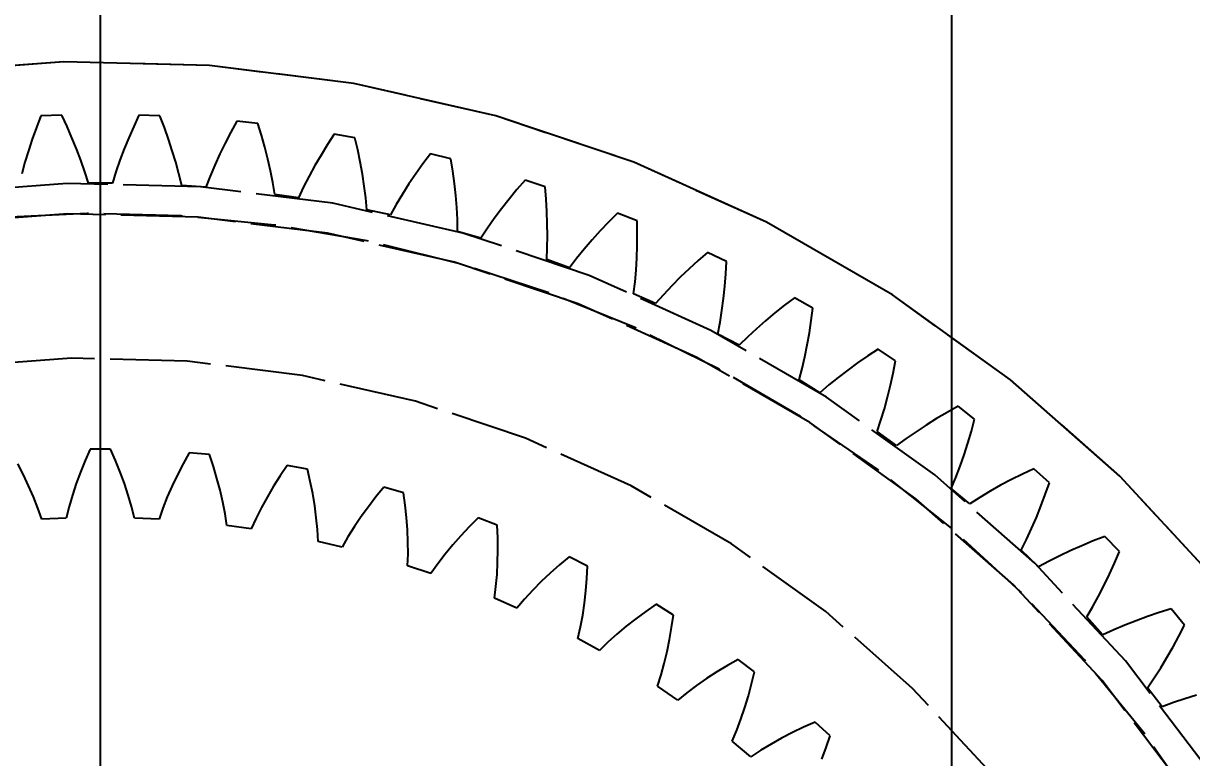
# Model space of a CAD drawing. Header units: millimetres. Extents: x -9 to 221, y -53 to 196.
# Drawn here: x 23.98 to 43.19, y 158.25 to 170.32 of the extents above; entities that cross this region are included whole.
import ezdxf

# ---------------------------------------------------------------- set-up
doc = ezdxf.new("R2010")
doc.units = ezdxf.units.MM
doc.linetypes.add('DASHED', pattern=[1.524, 1.27, -0.254])
for name, color, linetype in [('DIMS', 3, 'CONTINUOUS'), ('HIDDEN', 8, 'DASHED'), ('VISIBLE', 7, 'CONTINUOUS')]:
    doc.layers.add(name, color=color, linetype=linetype)
doc.styles.add('OpenSansCondensed-Light', font='OpenSansCondensed-Light.ttf')
doc.dimstyles.new('EZDXF', dxfattribs={"dimtxt": 0.25, "dimasz": 0.175, "dimexe": 0.375, "dimexo": 0.125, "dimgap": 0.1, "dimtad": 1, "dimlfac": 100, "dimzin": 12, "dimdsep": 46, "dimtxsty": 'OpenSansCondensed-Light', "dimblk": 'ARCHTICK', "dimcen": 2.5, "dimazin": 3, "dimtfac": 0.5, "dimtmove": 2, "dimatfit": 3})

# ---------------------------------------------------------------- blocks, each defined once
blk = doc.blocks.new('_ARCHTICK')
at = {"color": 0, "linetype": 'BYBLOCK', "const_width": 0.15}
blk.add_lwpolyline([(-0.5, -0.5), (0.5, 0.5)], dxfattribs=at)

msp = doc.modelspace()

# ---------------------------------------------------------------- linework, layer by layer
at = {"layer": 'HIDDEN'}
for points in [[(49.25, 145.7), (49.13074, 148.08963), (48.77414, 150.45551), (48.18375, 152.77412), (47.36543, 155.02244), (46.32732, 157.1781), (45.07973, 159.21968), (43.63507, 161.1269), (42.00768, 162.8808), (40.21376, 164.46396), (38.27111, 165.86062), (36.19906, 167.05692), (34.01818, 168.04097), (31.75017, 168.80298), (29.41756, 169.33539), (27.04352, 169.63289), (24.65166, 169.69254), (22.26575, 169.51374), (19.9095, 169.09827), (17.60632, 168.45026), (15.37911, 167.57614), (13.25, 166.48461)], [(49.25, 145.7), (49.13074, 148.08963), (48.77414, 150.45551), (48.18375, 152.77412), (47.36543, 155.02244), (46.32732, 157.1781), (45.07973, 159.21968), (43.63507, 161.1269), (42.00768, 162.8808), (40.21376, 164.46396), (38.27111, 165.86062), (36.19906, 167.05692), (34.01818, 168.04097), (31.75017, 168.80298), (29.41756, 169.33539), (27.04352, 169.63289), (24.65166, 169.69254), (22.26575, 169.51374), (19.9095, 169.09827), (17.60632, 168.45026), (15.37911, 167.57614), (13.25, 166.48461)], [(49.25, 145.7), (49.13074, 148.08963), (48.77414, 150.45551), (48.18375, 152.77412), (47.36543, 155.02244), (46.32732, 157.1781), (45.07973, 159.21968), (43.63507, 161.1269), (42.00768, 162.8808), (40.21376, 164.46396), (38.27111, 165.86062), (36.19906, 167.05692), (34.01818, 168.04097), (31.75017, 168.80298), (29.41756, 169.33539), (27.04352, 169.63289), (24.65166, 169.69254), (22.26575, 169.51374), (19.9095, 169.09827), (17.60632, 168.45026), (15.37911, 167.57614), (13.25, 166.48461)], [(49.25, 145.7), (49.13074, 148.08963), (48.77414, 150.45551), (48.18375, 152.77412), (47.36543, 155.02244), (46.32732, 157.1781), (45.07973, 159.21968), (43.63507, 161.1269), (42.00768, 162.8808), (40.21376, 164.46396), (38.27111, 165.86062), (36.19906, 167.05692), (34.01818, 168.04097), (31.75017, 168.80298), (29.41756, 169.33539), (27.04352, 169.63289), (24.65166, 169.69254), (22.26575, 169.51374), (19.9095, 169.09827), (17.60632, 168.45026), (15.37911, 167.57614), (13.25, 166.48461)], [(49.25, 145.7), (49.13074, 148.08963), (48.77414, 150.45551), (48.18375, 152.77412), (47.36543, 155.02244), (46.32732, 157.1781), (45.07973, 159.21968), (43.63507, 161.1269), (42.00768, 162.8808), (40.21376, 164.46396), (38.27111, 165.86062), (36.19906, 167.05692), (34.01818, 168.04097), (31.75017, 168.80298), (29.41756, 169.33539), (27.04352, 169.63289), (24.65166, 169.69254), (22.26575, 169.51374), (19.9095, 169.09827), (17.60632, 168.45026), (15.37911, 167.57614), (13.25, 166.48461)], [(24.27002, 168.80423), (24.19739, 168.61334)], [(24.27002, 168.80423), (24.19739, 168.61334)], [(24.61592, 168.81631), (24.27002, 168.80423)], [(24.61592, 168.81631), (24.27002, 168.80423)], [(24.70169, 168.63095), (24.61592, 168.81631)], [(24.70169, 168.63095), (24.61592, 168.81631)], [(25.88408, 168.81631), (25.79831, 168.63095)], [(25.88408, 168.81631), (25.79831, 168.63095)], [(26.22998, 168.80423), (25.88408, 168.81631)], [(26.22998, 168.80423), (25.88408, 168.81631)], [(26.30261, 168.61334), (26.22998, 168.80423)], [(26.30261, 168.61334), (26.22998, 168.80423)], [(27.49504, 168.71576), (27.39656, 168.53684)], [(27.49504, 168.71576), (27.39656, 168.53684)], [(27.83926, 168.67959), (27.49504, 168.71576)], [(27.83926, 168.67959), (27.49504, 168.71576)], [(27.8984, 168.48409), (27.83926, 168.67959)], [(27.8984, 168.48409), (27.83926, 168.67959)], [(24.19739, 168.61334), (24.12971, 168.4224)], [(24.19739, 168.61334), (24.12971, 168.4224)], [(24.78253, 168.4452), (24.70169, 168.63095)], [(24.78253, 168.4452), (24.70169, 168.63095)], [(24.85825, 168.2591), (24.78253, 168.4452)], [(24.85825, 168.2591), (24.78253, 168.4452)], [(25.71747, 168.4452), (25.64175, 168.2591)], [(25.71747, 168.4452), (25.64175, 168.2591)], [(25.79831, 168.63095), (25.71747, 168.4452)], [(25.79831, 168.63095), (25.71747, 168.4452)], [(26.37029, 168.4224), (26.30261, 168.61334)], [(26.37029, 168.4224), (26.30261, 168.61334)], [(27.39656, 168.53684), (27.30296, 168.35718)], [(27.39656, 168.53684), (27.30296, 168.35718)], [(27.9526, 168.2889), (27.8984, 168.48409)], [(27.9526, 168.2889), (27.8984, 168.48409)], [(29.09507, 168.50309), (28.98435, 168.33147)], [(29.09507, 168.50309), (28.98435, 168.33147)], [(29.43593, 168.44299), (29.09507, 168.50309)], [(29.43593, 168.44299), (29.09507, 168.50309)], [(24.12971, 168.4224), (24.06715, 168.23147)], [(24.12971, 168.4224), (24.06715, 168.23147)], [(24.92863, 168.07269), (24.85825, 168.2591)], [(24.92863, 168.07269), (24.85825, 168.2591)], [(25.64175, 168.2591), (25.57137, 168.07269)], [(25.64175, 168.2591), (25.57137, 168.07269)], [(26.43285, 168.23147), (26.37029, 168.4224)], [(26.43285, 168.23147), (26.37029, 168.4224)], [(27.30296, 168.35718), (27.21444, 168.17682)], [(27.30296, 168.35718), (27.21444, 168.17682)], [(28.00168, 168.09408), (27.9526, 168.2889)], [(28.00168, 168.09408), (27.9526, 168.2889)], [(28.98435, 168.33147), (28.87844, 168.15878)], [(28.98435, 168.33147), (28.87844, 168.15878)], [(29.48128, 168.24385), (29.43593, 168.44299)], [(29.48128, 168.24385), (29.43593, 168.44299)], [(24.06715, 168.23147), (24.00995, 168.04061)], [(24.06715, 168.23147), (24.00995, 168.04061)], [(24.99338, 167.88602), (24.92863, 168.07269)], [(24.99338, 167.88602), (24.92863, 168.07269)], [(25.57137, 168.07269), (25.50662, 167.88602)], [(25.57137, 168.07269), (25.50662, 167.88602)], [(26.49005, 168.04061), (26.43285, 168.23147)], [(26.49005, 168.04061), (26.43285, 168.23147)], [(27.21444, 168.17682), (27.13123, 167.99578)], [(27.21444, 168.17682), (27.13123, 167.99578)], [(28.04543, 167.89969), (28.00168, 168.09408)], [(28.04543, 167.89969), (28.00168, 168.09408)], [(28.87844, 168.15878), (28.77756, 167.98503)], [(28.87844, 168.15878), (28.77756, 167.98503)], [(29.52174, 168.04535), (29.48128, 168.24385)], [(29.52174, 168.04535), (29.48128, 168.24385)], [(30.67637, 168.17933), (30.55394, 168.01585)], [(30.67637, 168.17933), (30.55394, 168.01585)], [(31.0122, 168.09559), (30.67637, 168.17933)], [(31.0122, 168.09559), (30.67637, 168.17933)], [(31.04356, 167.89377), (31.0122, 168.09559)], [(31.04356, 167.89377), (31.0122, 168.09559)], [(24.00995, 168.04061), (23.95838, 167.84987)], [(24.00995, 168.04061), (23.95838, 167.84987)], [(25.05214, 167.69911), (24.99338, 167.88602)], [(25.05214, 167.69911), (24.99338, 167.88602)], [(25.50662, 167.88602), (25.44786, 167.69911)], [(25.50662, 167.88602), (25.44786, 167.69911)], [(26.54162, 167.84987), (26.49005, 168.04061)], [(26.54162, 167.84987), (26.49005, 168.04061)], [(27.13123, 167.99578), (27.05361, 167.81407)], [(27.13123, 167.99578), (27.05361, 167.81407)], [(28.08358, 167.70582), (28.04543, 167.89969)], [(28.08358, 167.70582), (28.04543, 167.89969)], [(28.77756, 167.98503), (28.68192, 167.81024)], [(28.77756, 167.98503), (28.68192, 167.81024)], [(29.55711, 167.84758), (29.52174, 168.04535)], [(29.55711, 167.84758), (29.52174, 168.04535)], [(30.55394, 168.01585), (30.43625, 167.85097)], [(30.55394, 168.01585), (30.43625, 167.85097)], [(31.07006, 167.69294), (31.04356, 167.89377)], [(31.07006, 167.69294), (31.04356, 167.89377)], [(47.25, 145.7), (47.14068, 147.89049), (46.81379, 150.05922), (46.2726, 152.18461), (45.52248, 154.24557), (44.57087, 156.22159), (43.42725, 158.09304), (42.10298, 159.84133), (40.61121, 161.44907), (38.96678, 162.90029), (37.18602, 164.18057), (35.28663, 165.27718), (33.2875, 166.17922), (31.20849, 166.87773), (29.07026, 167.36577), (26.89406, 167.63848), (24.70152, 167.69316), (22.51444, 167.52926), (20.35454, 167.14841), (18.24329, 166.5544), (16.20168, 165.75313), (14.25, 164.75256), (12.40764, 163.56264)], [(47.25, 145.7), (47.14068, 147.89049), (46.81379, 150.05922), (46.2726, 152.18461), (45.52248, 154.24557), (44.57087, 156.22159), (43.42725, 158.09304), (42.10298, 159.84133), (40.61121, 161.44907), (38.96678, 162.90029), (37.18602, 164.18057), (35.28663, 165.27718), (33.2875, 166.17922), (31.20849, 166.87773), (29.07026, 167.36577), (26.89406, 167.63848), (24.70152, 167.69316), (22.51444, 167.52926), (20.35454, 167.14841), (18.24329, 166.5544), (16.20168, 165.75313), (14.25, 164.75256), (12.40764, 163.56264)], [(25.44786, 167.69911), (25.05214, 167.69911)], [(25.44786, 167.69911), (25.05214, 167.69911)], [(26.5872, 167.65932), (26.54162, 167.84987)], [(26.5872, 167.65932), (26.54162, 167.84987)], [(27.05361, 167.81407), (26.98196, 167.63172)], [(27.05361, 167.81407), (26.98196, 167.63172)], [(28.11575, 167.51255), (28.08358, 167.70582)], [(28.11575, 167.51255), (28.08358, 167.70582)], [(28.68192, 167.81024), (28.59182, 167.63439)], [(28.68192, 167.81024), (28.59182, 167.63439)], [(29.5872, 167.65061), (29.55711, 167.84758)], [(29.5872, 167.65061), (29.55711, 167.84758)], [(30.32349, 167.68468), (30.21589, 167.51698)], [(30.32349, 167.68468), (30.21589, 167.51698)], [(30.43625, 167.85097), (30.32349, 167.68468)], [(30.43625, 167.85097), (30.32349, 167.68468)], [(31.09156, 167.49318), (31.07006, 167.69294)], [(31.09156, 167.49318), (31.07006, 167.69294)], [(32.23123, 167.74604), (32.0977, 167.5915)], [(32.23123, 167.74604), (32.0977, 167.5915)], [(32.5604, 167.63909), (32.23123, 167.74604)], [(32.5604, 167.63909), (32.23123, 167.74604)], [(26.98196, 167.63172), (26.5872, 167.65932)], [(26.98196, 167.63172), (26.5872, 167.65932)], [(28.50762, 167.45748), (28.11575, 167.51255)], [(28.50762, 167.45748), (28.11575, 167.51255)], [(28.59182, 167.63439), (28.50762, 167.45748)], [(28.59182, 167.63439), (28.50762, 167.45748)], [(29.61172, 167.45455), (29.5872, 167.65061)], [(29.61172, 167.45455), (29.5872, 167.65061)], [(30.21589, 167.51698), (30.11374, 167.34784)], [(30.21589, 167.51698), (30.11374, 167.34784)], [(31.10783, 167.29459), (31.09156, 167.49318)], [(31.10783, 167.29459), (31.09156, 167.49318)], [(32.0977, 167.5915), (31.96879, 167.43523)], [(32.0977, 167.5915), (31.96879, 167.43523)], [(32.5776, 167.43557), (32.5604, 167.63909)], [(32.5776, 167.43557), (32.5604, 167.63909)], [(29.63033, 167.25952), (29.61172, 167.45455)], [(29.63033, 167.25952), (29.61172, 167.45455)], [(30.11374, 167.34784), (30.01741, 167.17724)], [(30.11374, 167.34784), (30.01741, 167.17724)], [(31.11862, 167.0973), (31.10783, 167.29459)], [(31.11862, 167.0973), (31.10783, 167.29459)], [(31.96879, 167.43523), (31.8447, 167.27722)], [(31.96879, 167.43523), (31.8447, 167.27722)], [(32.59004, 167.23338), (32.5776, 167.43557)], [(32.59004, 167.23338), (32.5776, 167.43557)], [(46.75, 145.7), (46.64316, 147.84071), (46.32371, 149.96014), (45.79482, 152.03724), (45.06174, 154.05135), (44.13176, 155.98246), (43.01413, 157.81138), (41.71996, 159.51993), (40.26209, 161.09114), (38.65503, 162.50938), (36.91474, 163.76056), (35.05853, 164.83224), (33.10483, 165.71379), (31.07307, 166.39642), (28.98344, 166.87337), (26.8567, 167.13988), (24.71399, 167.19332), (22.57661, 167.03314), (20.4658, 166.66095), (18.40254, 166.08044), (16.40733, 165.29738), (14.5, 164.31955), (12.69951, 163.15667)], [(43.29431, 157.38986), (42.40847, 158.65519), (41.43407, 159.85366), (40.37613, 160.97907), (39.24013, 162.02563), (38.03193, 162.98792), (36.75775, 163.86099), (35.42418, 164.64033), (34.0381, 165.32191), (32.60666, 165.90222), (31.13725, 166.37826), (29.63746, 166.74757), (28.11502, 167.00825), (26.57779, 167.15896), (25.03372, 167.19891), (23.49075, 167.1279), (21.95687, 166.9463), (20.43999, 166.65504), (18.94793, 166.25563), (17.48839, 165.75012), (16.06892, 165.14113), (14.69683, 164.43181), (13.37921, 163.6258)], [(30.01741, 167.17724), (29.63033, 167.25952)], [(30.01741, 167.17724), (29.63033, 167.25952)], [(31.72567, 167.11743), (31.61197, 166.95583)], [(31.72567, 167.11743), (31.61197, 166.95583)], [(31.8447, 167.27722), (31.72567, 167.11743)], [(31.8447, 167.27722), (31.72567, 167.11743)], [(32.59754, 167.0326), (32.59004, 167.23338)], [(32.59754, 167.0326), (32.59004, 167.23338)], [(33.75208, 167.20535), (33.60809, 167.06051)], [(33.75208, 167.20535), (33.60809, 167.06051)], [(34.07299, 167.0757), (33.75208, 167.20535)], [(34.07299, 167.0757), (33.75208, 167.20535)], [(31.12358, 166.90144), (31.11862, 167.0973)], [(31.12358, 166.90144), (31.11862, 167.0973)], [(31.61197, 166.95583), (31.50398, 166.79236)], [(31.61197, 166.95583), (31.50398, 166.79236)], [(32.59992, 166.83337), (32.59754, 167.0326)], [(32.59992, 166.83337), (32.59754, 167.0326)], [(33.4686, 166.91361), (33.33379, 166.76463)], [(33.4686, 166.91361), (33.33379, 166.76463)], [(33.60809, 167.06051), (33.4686, 166.91361)], [(33.60809, 167.06051), (33.4686, 166.91361)], [(34.07595, 166.87148), (34.07299, 167.0757)], [(34.07595, 166.87148), (34.07299, 167.0757)], [(31.50398, 166.79236), (31.12358, 166.90144)], [(31.50398, 166.79236), (31.12358, 166.90144)], [(32.59692, 166.6358), (32.59992, 166.83337)], [(32.59692, 166.6358), (32.59992, 166.83337)], [(33.33379, 166.76463), (33.2039, 166.61354)], [(33.33379, 166.76463), (33.2039, 166.61354)], [(34.07425, 166.66891), (34.07595, 166.87148)], [(34.07425, 166.66891), (34.07595, 166.87148)], [(32.58821, 166.44008), (32.59692, 166.6358)], [(32.58821, 166.44008), (32.59692, 166.6358)], [(33.2039, 166.61354), (33.07921, 166.46027)], [(33.2039, 166.61354), (33.07921, 166.46027)], [(34.06773, 166.4681), (34.07425, 166.66891)], [(34.06773, 166.4681), (34.07425, 166.66891)], [(35.23151, 166.55989), (35.07776, 166.42544)], [(35.23151, 166.55989), (35.07776, 166.42544)], [(35.54259, 166.40817), (35.23151, 166.55989)], [(35.54259, 166.40817), (35.23151, 166.55989)], [(32.96007, 166.30473), (32.58821, 166.44008)], [(32.96007, 166.30473), (32.58821, 166.44008)], [(33.07921, 166.46027), (32.96007, 166.30473)], [(33.07921, 166.46027), (32.96007, 166.30473)], [(34.05621, 166.26918), (34.06773, 166.4681)], [(34.05621, 166.26918), (34.06773, 166.4681)], [(35.07776, 166.42544), (34.92836, 166.28863)], [(35.07776, 166.42544), (34.92836, 166.28863)], [(35.5313, 166.20424), (35.54259, 166.40817)], [(35.5313, 166.20424), (35.54259, 166.40817)], [(34.03943, 166.07231), (34.05621, 166.26918)], [(34.03943, 166.07231), (34.05621, 166.26918)], [(34.78349, 166.14942), (34.64338, 166.00776)], [(34.78349, 166.14942), (34.64338, 166.00776)], [(34.92836, 166.28863), (34.78349, 166.14942)], [(34.92836, 166.28863), (34.78349, 166.14942)], [(35.51547, 166.00228), (35.5313, 166.20424)], [(35.51547, 166.00228), (35.5313, 166.20424)], [(34.01709, 165.87767), (34.03943, 166.07231)], [(34.01709, 165.87767), (34.03943, 166.07231)], [(34.64338, 166.00776), (34.5083, 165.86356)], [(34.64338, 166.00776), (34.5083, 165.86356)], [(35.49496, 165.80242), (35.51547, 166.00228)], [(35.49496, 165.80242), (35.51547, 166.00228)], [(34.3786, 165.71671), (34.01709, 165.87767)], [(34.3786, 165.71671), (34.01709, 165.87767)], [(34.5083, 165.86356), (34.3786, 165.71671)], [(34.5083, 165.86356), (34.3786, 165.71671)], [(35.46959, 165.60479), (35.49496, 165.80242)], [(35.46959, 165.60479), (35.49496, 165.80242)], [(36.6623, 165.81281), (36.49956, 165.68941)], [(36.6623, 165.81281), (36.49956, 165.68941)], [(36.96205, 165.63975), (36.6623, 165.81281)], [(36.96205, 165.63975), (36.6623, 165.81281)], [(35.43912, 165.40956), (35.46959, 165.60479)], [(35.43912, 165.40956), (35.46959, 165.60479)], [(36.34098, 165.56335), (36.18675, 165.43459)], [(36.34098, 165.56335), (36.18675, 165.43459)], [(36.49956, 165.68941), (36.34098, 165.56335)], [(36.49956, 165.68941), (36.34098, 165.56335)], [(36.93656, 165.4371), (36.96205, 165.63975)], [(36.93656, 165.4371), (36.96205, 165.63975)], [(35.40325, 165.21695), (35.43912, 165.40956)], [(35.40325, 165.21695), (35.43912, 165.40956)], [(36.18675, 165.43459), (36.0371, 165.30304)], [(36.18675, 165.43459), (36.0371, 165.30304)], [(36.90668, 165.23674), (36.93656, 165.4371)], [(36.90668, 165.23674), (36.93656, 165.4371)], [(35.75266, 165.03117), (35.40325, 165.21695)], [(35.75266, 165.03117), (35.40325, 165.21695)], [(36.0371, 165.30304), (35.89228, 165.16861)], [(36.0371, 165.30304), (35.89228, 165.16861)], [(36.87228, 165.0388), (36.90668, 165.23674)], [(36.87228, 165.0388), (36.90668, 165.23674)], [(35.89228, 165.16861), (35.75266, 165.03117)], [(35.89228, 165.16861), (35.75266, 165.03117)], [(36.83318, 164.84342), (36.87228, 165.0388)], [(36.83318, 164.84342), (36.87228, 165.0388)], [(44.375, 145.7), (44.27996, 147.60424), (43.9958, 149.48954), (43.52533, 151.33719), (42.87323, 153.12882), (42.04599, 154.84661), (41.05182, 156.4735), (39.9006, 157.99331), (38.60378, 159.39095), (37.17424, 160.65253), (35.6262, 161.7655), (33.97503, 162.7188), (32.23715, 163.50296), (30.42982, 164.11019), (28.57102, 164.53445), (26.67921, 164.77152), (24.7732, 164.81906), (22.87193, 164.67657), (20.99429, 164.3455), (19.15894, 163.82911), (17.38413, 163.13255), (15.6875, 162.26274), (14.0859, 161.22831), (12.59526, 160.03957)], [(44.375, 145.7), (44.27996, 147.60424), (43.9958, 149.48954), (43.52533, 151.33719), (42.87323, 153.12882), (42.04599, 154.84661), (41.05182, 156.4735), (39.9006, 157.99331), (38.60378, 159.39095), (37.17424, 160.65253), (35.6262, 161.7655), (33.97503, 162.7188), (32.23715, 163.50296), (30.42982, 164.11019), (28.57102, 164.53445), (26.67921, 164.77152), (24.7732, 164.81906), (22.87193, 164.67657), (20.99429, 164.3455), (19.15894, 163.82911), (17.38413, 163.13255), (15.6875, 162.26274), (14.0859, 161.22831), (12.59526, 160.03957)], [(36.78917, 164.6508), (36.83318, 164.84342)], [(36.78917, 164.6508), (36.83318, 164.84342)], [(37.86654, 164.85598), (37.69956, 164.7413)], [(37.86654, 164.85598), (37.69956, 164.7413)], [(38.0375, 164.96773), (37.86654, 164.85598)], [(38.0375, 164.96773), (37.86654, 164.85598)], [(38.32444, 164.77418), (38.0375, 164.96773)], [(38.32444, 164.77418), (38.0375, 164.96773)], [(36.73995, 164.46116), (36.78917, 164.6508)], [(36.73995, 164.46116), (36.78917, 164.6508)], [(37.53672, 164.62361), (37.37826, 164.50282)], [(37.53672, 164.62361), (37.37826, 164.50282)], [(37.69956, 164.7413), (37.53672, 164.62361)], [(37.69956, 164.7413), (37.53672, 164.62361)], [(38.28488, 164.57381), (38.32444, 164.77418)], [(38.28488, 164.57381), (38.32444, 164.77418)], [(37.07555, 164.25145), (36.73995, 164.46116)], [(37.07555, 164.25145), (36.73995, 164.46116)], [(37.37826, 164.50282), (37.22442, 164.37882)], [(37.37826, 164.50282), (37.22442, 164.37882)], [(38.2411, 164.37602), (38.28488, 164.57381)], [(38.2411, 164.37602), (38.28488, 164.57381)], [(37.22442, 164.37882), (37.07555, 164.25145)], [(37.22442, 164.37882), (37.07555, 164.25145)], [(38.19297, 164.18096), (38.2411, 164.37602)], [(38.19297, 164.18096), (38.2411, 164.37602)], [(38.14034, 163.98878), (38.19297, 164.18096)], [(38.14034, 163.98878), (38.19297, 164.18096)], [(39.3504, 164.02878), (39.17206, 163.92924)], [(39.3504, 164.02878), (39.17206, 163.92924)], [(39.62314, 163.81569), (39.3504, 164.02878)], [(39.62314, 163.81569), (39.3504, 164.02878)], [(38.083, 163.7997), (38.14034, 163.98878)], [(38.083, 163.7997), (38.14034, 163.98878)], [(39.17206, 163.92924), (38.99748, 163.82648)], [(39.17206, 163.92924), (38.99748, 163.82648)], [(38.02068, 163.61396), (38.083, 163.7997)], [(38.02068, 163.61396), (38.083, 163.7997)], [(38.82684, 163.72043), (38.66033, 163.61099)], [(38.82684, 163.72043), (38.66033, 163.61099)], [(38.99748, 163.82648), (38.82684, 163.72043)], [(38.99748, 163.82648), (38.82684, 163.72043)], [(39.5697, 163.61857), (39.62314, 163.81569)], [(39.5697, 163.61857), (39.62314, 163.81569)], [(38.34083, 163.38135), (38.02068, 163.61396)], [(38.34083, 163.38135), (38.02068, 163.61396)], [(38.49822, 163.49803), (38.34083, 163.38135)], [(38.49822, 163.49803), (38.34083, 163.38135)], [(38.66033, 163.61099), (38.49822, 163.49803)], [(38.66033, 163.61099), (38.49822, 163.49803)], [(39.51223, 163.42432), (39.5697, 163.61857)], [(39.51223, 163.42432), (39.5697, 163.61857)], [(25.08201, 163.3242), (24.99951, 163.1357)], [(25.08201, 163.3242), (24.99951, 163.1357)], [(25.41799, 163.3242), (25.08201, 163.3242)], [(25.41799, 163.3242), (25.08201, 163.3242)], [(25.50049, 163.1357), (25.41799, 163.3242)], [(25.50049, 163.1357), (25.41799, 163.3242)], [(26.70888, 163.26452), (26.60934, 163.08444)], [(26.70888, 163.26452), (26.60934, 163.08444)], [(27.04343, 163.23352), (26.70888, 163.26452)], [(27.04343, 163.23352), (26.70888, 163.26452)], [(39.45061, 163.23308), (39.51223, 163.42432)], [(39.45061, 163.23308), (39.51223, 163.42432)], [(23.98387, 162.90347), (23.89066, 163.08444)], [(23.98387, 162.90347), (23.89066, 163.08444)], [(24.99951, 163.1357), (24.92339, 162.94691)], [(24.99951, 163.1357), (24.92339, 162.94691)], [(25.57661, 162.94691), (25.50049, 163.1357)], [(25.57661, 162.94691), (25.50049, 163.1357)], [(26.60934, 163.08444), (26.51613, 162.90347)], [(26.60934, 163.08444), (26.51613, 162.90347)], [(27.10819, 163.03821), (27.04343, 163.23352)], [(27.10819, 163.03821), (27.04343, 163.23352)], [(39.38471, 163.04505), (39.45061, 163.23308)], [(39.38471, 163.04505), (39.45061, 163.23308)], [(24.07046, 162.72168), (23.98387, 162.90347)], [(24.07046, 162.72168), (23.98387, 162.90347)], [(24.92339, 162.94691), (24.85395, 162.7579)], [(24.92339, 162.94691), (24.85395, 162.7579)], [(25.64605, 162.7579), (25.57661, 162.94691)], [(25.64605, 162.7579), (25.57661, 162.94691)], [(26.51613, 162.90347), (26.42954, 162.72168)], [(26.51613, 162.90347), (26.42954, 162.72168)], [(27.16656, 162.8432), (27.10819, 163.03821)], [(27.16656, 162.8432), (27.10819, 163.03821)], [(28.20757, 162.88485), (28.09806, 162.71326)], [(28.20757, 162.88485), (28.09806, 162.71326)], [(28.32331, 163.05498), (28.20757, 162.88485)], [(28.32331, 163.05498), (28.20757, 162.88485)], [(28.65357, 162.99325), (28.32331, 163.05498)], [(28.65357, 162.99325), (28.32331, 163.05498)], [(28.70003, 162.7928), (28.65357, 162.99325)], [(28.70003, 162.7928), (28.65357, 162.99325)], [(39.31431, 162.86043), (39.38471, 163.04505)], [(39.31431, 162.86043), (39.38471, 163.04505)], [(40.40976, 162.91368), (40.22843, 162.82335)], [(40.40976, 162.91368), (40.22843, 162.82335)], [(40.59461, 163.00054), (40.40976, 162.91368)], [(40.59461, 163.00054), (40.40976, 162.91368)], [(40.85182, 162.76895), (40.59461, 163.00054)], [(40.85182, 162.76895), (40.59461, 163.00054)], [(24.15004, 162.53911), (24.07046, 162.72168)], [(24.15004, 162.53911), (24.07046, 162.72168)], [(24.85395, 162.7579), (24.79155, 162.56877)], [(24.85395, 162.7579), (24.79155, 162.56877)], [(25.70845, 162.56877), (25.64605, 162.7579)], [(25.70845, 162.56877), (25.64605, 162.7579)], [(26.42954, 162.72168), (26.34996, 162.53911)], [(26.42954, 162.72168), (26.34996, 162.53911)], [(27.21827, 162.64859), (27.16656, 162.8432)], [(27.21827, 162.64859), (27.16656, 162.8432)], [(28.09806, 162.71326), (27.99507, 162.54023)], [(28.09806, 162.71326), (27.99507, 162.54023)], [(28.74016, 162.59323), (28.70003, 162.7928)], [(28.74016, 162.59323), (28.70003, 162.7928)], [(29.91151, 162.69738), (29.78058, 162.53865)], [(29.91151, 162.69738), (29.78058, 162.53865)], [(30.23467, 162.60543), (29.91151, 162.69738)], [(30.23467, 162.60543), (29.91151, 162.69738)], [(39.23918, 162.67948), (39.31431, 162.86043)], [(39.23918, 162.67948), (39.31431, 162.86043)], [(40.05081, 162.72946), (39.87707, 162.6319)], [(40.05081, 162.72946), (39.87707, 162.6319)], [(40.22843, 162.82335), (40.05081, 162.72946)], [(40.22843, 162.82335), (40.05081, 162.72946)], [(40.78475, 162.57603), (40.85182, 162.76895)], [(40.78475, 162.57603), (40.85182, 162.76895)], [(24.22209, 162.35581), (24.15004, 162.53911)], [(24.22209, 162.35581), (24.15004, 162.53911)], [(24.79155, 162.56877), (24.73672, 162.3796)], [(24.79155, 162.56877), (24.73672, 162.3796)], [(25.76328, 162.3796), (25.70845, 162.56877)], [(25.76328, 162.3796), (25.70845, 162.56877)], [(26.34996, 162.53911), (26.27791, 162.35581)], [(26.34996, 162.53911), (26.27791, 162.35581)], [(27.26294, 162.45451), (27.21827, 162.64859)], [(27.26294, 162.45451), (27.21827, 162.64859)], [(27.99507, 162.54023), (27.89899, 162.36579)], [(27.99507, 162.54023), (27.89899, 162.36579)], [(28.77369, 162.39468), (28.74016, 162.59323)], [(28.77369, 162.39468), (28.74016, 162.59323)], [(29.78058, 162.53865), (29.6557, 162.3779)], [(29.78058, 162.53865), (29.6557, 162.3779)], [(30.26244, 162.40155), (30.23467, 162.60543)], [(30.26244, 162.40155), (30.23467, 162.60543)], [(39.54233, 162.42511), (39.23918, 162.67948)], [(39.54233, 162.42511), (39.23918, 162.67948)], [(39.70748, 162.53052), (39.54233, 162.42511)], [(39.70748, 162.53052), (39.54233, 162.42511)], [(39.87707, 162.6319), (39.70748, 162.53052)], [(39.87707, 162.6319), (39.70748, 162.53052)], [(40.71387, 162.38626), (40.78475, 162.57603)], [(40.71387, 162.38626), (40.78475, 162.57603)], [(24.28589, 162.17181), (24.22209, 162.35581)], [(24.28589, 162.17181), (24.22209, 162.35581)], [(24.73672, 162.3796), (24.69017, 162.1905)], [(24.73672, 162.3796), (24.69017, 162.1905)], [(25.80983, 162.1905), (25.76328, 162.3796)], [(25.80983, 162.1905), (25.76328, 162.3796)], [(26.27791, 162.35581), (26.21411, 162.17181)], [(26.27791, 162.35581), (26.21411, 162.17181)], [(27.30009, 162.26109), (27.26294, 162.45451)], [(27.30009, 162.26109), (27.26294, 162.45451)], [(27.89899, 162.36579), (27.81033, 162.18992)], [(27.89899, 162.36579), (27.81033, 162.18992)], [(28.80027, 162.19731), (28.77369, 162.39468)], [(28.80027, 162.19731), (28.77369, 162.39468)], [(29.6557, 162.3779), (29.53718, 162.21511)], [(29.6557, 162.3779), (29.53718, 162.21511)], [(30.28398, 162.19914), (30.26244, 162.40155)], [(30.28398, 162.19914), (30.26244, 162.40155)], [(40.63907, 162.19979), (40.71387, 162.38626)], [(40.63907, 162.19979), (40.71387, 162.38626)], [(24.69017, 162.1905), (24.28589, 162.17181)], [(24.69017, 162.1905), (24.28589, 162.17181)], [(26.21411, 162.17181), (25.80983, 162.1905)], [(26.21411, 162.17181), (25.80983, 162.1905)], [(27.32899, 162.0685), (27.30009, 162.26109)], [(27.32899, 162.0685), (27.30009, 162.26109)], [(27.81033, 162.18992), (27.72982, 162.01259)], [(27.81033, 162.18992), (27.72982, 162.01259)], [(28.81941, 162.00129), (28.80027, 162.19731)], [(28.81941, 162.00129), (28.80027, 162.19731)], [(29.53718, 162.21511), (29.42541, 162.05028)], [(29.53718, 162.21511), (29.42541, 162.05028)], [(30.29905, 161.99834), (30.28398, 162.19914)], [(30.29905, 161.99834), (30.28398, 162.19914)], [(31.45995, 162.19476), (31.31492, 162.0488)], [(31.45995, 162.19476), (31.31492, 162.0488)], [(31.77324, 162.07339), (31.45995, 162.19476)], [(31.77324, 162.07339), (31.45995, 162.19476)], [(40.5602, 162.01681), (40.63907, 162.19979)], [(40.5602, 162.01681), (40.63907, 162.19979)], [(27.72982, 162.01259), (27.32899, 162.0685)], [(27.72982, 162.01259), (27.32899, 162.0685)], [(28.83042, 161.80685), (28.81941, 162.00129)], [(28.83042, 161.80685), (28.81941, 162.00129)], [(29.42541, 162.05028), (29.32091, 161.88334)], [(29.42541, 162.05028), (29.32091, 161.88334)], [(30.3073, 161.79936), (30.29905, 161.99834)], [(30.3073, 161.79936), (30.29905, 161.99834)], [(31.31492, 162.0488), (31.17575, 161.90025)], [(31.31492, 162.0488), (31.17575, 161.90025)], [(31.78208, 161.86782), (31.77324, 162.07339)], [(31.78208, 161.86782), (31.77324, 162.07339)], [(40.47711, 161.83755), (40.5602, 162.01681)], [(40.47711, 161.83755), (40.5602, 162.01681)], [(29.22438, 161.71419), (28.83042, 161.80685)], [(29.22438, 161.71419), (28.83042, 161.80685)], [(29.32091, 161.88334), (29.22438, 161.71419)], [(29.32091, 161.88334), (29.22438, 161.71419)], [(30.30827, 161.60241), (30.3073, 161.79936)], [(30.30827, 161.60241), (30.3073, 161.79936)], [(31.04272, 161.74909), (30.91622, 161.59527)], [(31.04272, 161.74909), (30.91622, 161.59527)], [(31.17575, 161.90025), (31.04272, 161.74909)], [(31.17575, 161.90025), (31.04272, 161.74909)], [(31.78486, 161.66428), (31.78208, 161.86782)], [(31.78486, 161.66428), (31.78208, 161.86782)], [(40.38953, 161.66228), (40.47711, 161.83755)], [(40.38953, 161.66228), (40.47711, 161.83755)], [(41.38641, 161.73679), (41.20267, 161.65553)], [(41.38641, 161.73679), (41.20267, 161.65553)], [(41.57359, 161.81425), (41.38641, 161.73679)], [(41.57359, 161.81425), (41.38641, 161.73679)], [(41.76405, 161.88801), (41.57359, 161.81425)], [(41.76405, 161.88801), (41.57359, 161.81425)], [(42.00448, 161.63904), (41.76405, 161.88801)], [(42.00448, 161.63904), (41.76405, 161.88801)], [(30.3013, 161.40778), (30.30827, 161.60241)], [(30.3013, 161.40778), (30.30827, 161.60241)], [(30.91622, 161.59527), (30.79675, 161.43869)], [(30.91622, 161.59527), (30.79675, 161.43869)], [(31.78134, 161.46295), (31.78486, 161.66428)], [(31.78134, 161.46295), (31.78486, 161.66428)], [(32.9554, 161.55142), (32.79753, 161.41945)], [(32.9554, 161.55142), (32.79753, 161.41945)], [(33.25616, 161.40166), (32.9554, 161.55142)], [(33.25616, 161.40166), (32.9554, 161.55142)], [(40.6742, 161.38739), (40.38953, 161.66228)], [(40.6742, 161.38739), (40.38953, 161.66228)], [(41.02255, 161.57033), (40.8463, 161.48102)], [(41.02255, 161.57033), (40.8463, 161.48102)], [(41.20267, 161.65553), (41.02255, 161.57033)], [(41.20267, 161.65553), (41.02255, 161.57033)], [(41.92412, 161.45127), (42.00448, 161.63904)], [(41.92412, 161.45127), (42.00448, 161.63904)], [(30.68503, 161.27917), (30.3013, 161.40778)], [(30.68503, 161.27917), (30.3013, 161.40778)], [(30.79675, 161.43869), (30.68503, 161.27917)], [(30.79675, 161.43869), (30.68503, 161.27917)], [(31.77119, 161.26405), (31.78134, 161.46295)], [(31.77119, 161.26405), (31.78134, 161.46295)], [(32.79753, 161.41945), (32.64524, 161.28438)], [(32.79753, 161.41945), (32.64524, 161.28438)], [(33.24599, 161.19615), (33.25616, 161.40166)], [(33.24599, 161.19615), (33.25616, 161.40166)], [(40.8463, 161.48102), (40.6742, 161.38739)], [(40.8463, 161.48102), (40.6742, 161.38739)], [(41.84018, 161.26691), (41.92412, 161.45127)], [(41.84018, 161.26691), (41.92412, 161.45127)], [(31.75399, 161.06785), (31.77119, 161.26405)], [(31.75399, 161.06785), (31.77119, 161.26405)], [(32.49883, 161.14615), (32.35867, 161.00465)], [(32.49883, 161.14615), (32.35867, 161.00465)], [(32.64524, 161.28438), (32.49883, 161.14615)], [(32.64524, 161.28438), (32.49883, 161.14615)], [(33.22998, 160.99322), (33.24599, 161.19615)], [(33.22998, 160.99322), (33.24599, 161.19615)], [(41.75255, 161.08611), (41.84018, 161.26691)], [(41.75255, 161.08611), (41.84018, 161.26691)], [(31.72908, 160.8747), (31.75399, 161.06785)], [(31.72908, 160.8747), (31.75399, 161.06785)], [(32.35867, 161.00465), (32.22527, 160.85976)], [(32.35867, 161.00465), (32.22527, 160.85976)], [(33.2079, 160.79307), (33.22998, 160.99322)], [(33.2079, 160.79307), (33.22998, 160.99322)], [(41.66111, 160.90908), (41.75255, 161.08611)], [(41.66111, 160.90908), (41.75255, 161.08611)], [(32.09931, 160.71123), (31.72908, 160.8747)], [(32.09931, 160.71123), (31.72908, 160.8747)], [(32.22527, 160.85976), (32.09931, 160.71123)], [(32.22527, 160.85976), (32.09931, 160.71123)], [(33.17944, 160.59596), (33.2079, 160.79307)], [(33.17944, 160.59596), (33.2079, 160.79307)], [(34.38511, 160.77283), (34.21574, 160.656)], [(34.38511, 160.77283), (34.21574, 160.656)], [(34.67078, 160.59596), (34.38511, 160.77283)], [(34.67078, 160.59596), (34.38511, 160.77283)], [(41.56571, 160.73605), (41.66111, 160.90908)], [(41.56571, 160.73605), (41.66111, 160.90908)], [(33.14421, 160.40218), (33.17944, 160.59596)], [(33.14421, 160.40218), (33.17944, 160.59596)], [(34.21574, 160.656), (34.05164, 160.53555)], [(34.21574, 160.656), (34.05164, 160.53555)], [(34.64169, 160.39226), (34.67078, 160.59596)], [(34.64169, 160.39226), (34.67078, 160.59596)], [(41.46613, 160.56732), (41.56571, 160.73605)], [(41.46613, 160.56732), (41.56571, 160.73605)], [(42.46578, 160.57211), (42.27681, 160.50386)], [(42.46578, 160.57211), (42.27681, 160.50386)], [(42.6579, 160.63632), (42.46578, 160.57211)], [(42.6579, 160.63632), (42.46578, 160.57211)], [(42.85304, 160.69662), (42.6579, 160.63632)], [(42.85304, 160.69662), (42.6579, 160.63632)], [(43.07552, 160.43148), (42.85304, 160.69662)], [(43.07552, 160.43148), (42.85304, 160.69662)], [(33.10159, 160.21215), (33.14421, 160.40218)], [(33.10159, 160.21215), (33.14421, 160.40218)], [(33.8931, 160.41142), (33.74049, 160.28346)], [(33.8931, 160.41142), (33.74049, 160.28346)], [(34.05164, 160.53555), (33.8931, 160.41142)], [(34.05164, 160.53555), (33.8931, 160.41142)], [(34.60702, 160.19168), (34.64169, 160.39226)], [(34.60702, 160.19168), (34.64169, 160.39226)], [(41.73092, 160.27324), (41.46613, 160.56732)], [(41.73092, 160.27324), (41.46613, 160.56732)], [(42.09119, 160.43143), (41.90913, 160.35464)], [(42.09119, 160.43143), (41.90913, 160.35464)], [(42.27681, 160.50386), (42.09119, 160.43143)], [(42.27681, 160.50386), (42.09119, 160.43143)], [(42.98226, 160.24977), (43.07552, 160.43148)], [(42.98226, 160.24977), (43.07552, 160.43148)], [(33.45515, 160.01522), (33.10159, 160.21215)], [(33.45515, 160.01522), (33.10159, 160.21215)], [(33.74049, 160.28346), (33.59428, 160.15149)], [(33.74049, 160.28346), (33.59428, 160.15149)], [(34.56656, 159.99443), (34.60702, 160.19168)], [(34.56656, 159.99443), (34.60702, 160.19168)], [(41.90913, 160.35464), (41.73092, 160.27324)], [(41.90913, 160.35464), (41.73092, 160.27324)], [(42.88566, 160.07171), (42.98226, 160.24977)], [(42.88566, 160.07171), (42.98226, 160.24977)], [(33.59428, 160.15149), (33.45515, 160.01522)], [(33.59428, 160.15149), (33.45515, 160.01522)], [(34.52004, 159.80078), (34.56656, 159.99443)], [(34.52004, 159.80078), (34.56656, 159.99443)], [(42.78563, 159.89747), (42.88566, 160.07171)], [(42.78563, 159.89747), (42.88566, 160.07171)], [(34.46708, 159.61108), (34.52004, 159.80078)], [(34.46708, 159.61108), (34.52004, 159.80078)], [(35.73689, 159.86565), (35.55746, 159.76495)], [(35.73689, 159.86565), (35.55746, 159.76495)], [(36.00501, 159.66318), (35.73689, 159.86565)], [(36.00501, 159.66318), (35.73689, 159.86565)], [(42.68207, 159.72725), (42.78563, 159.89747)], [(42.68207, 159.72725), (42.78563, 159.89747)], [(34.40711, 159.42579), (34.46708, 159.61108)], [(34.40711, 159.42579), (34.46708, 159.61108)], [(35.38294, 159.66016), (35.21362, 159.55118)], [(35.38294, 159.66016), (35.21362, 159.55118)], [(35.55746, 159.76495), (35.38294, 159.66016)], [(35.55746, 159.76495), (35.38294, 159.66016)], [(35.95725, 159.46303), (36.00501, 159.66318)], [(35.95725, 159.46303), (36.00501, 159.66318)], [(42.57483, 159.56129), (42.68207, 159.72725)], [(42.57483, 159.56129), (42.68207, 159.72725)], [(34.74099, 159.19708), (34.40711, 159.42579)], [(34.74099, 159.19708), (34.40711, 159.42579)], [(35.04986, 159.43785), (34.8921, 159.31993)], [(35.04986, 159.43785), (34.8921, 159.31993)], [(35.21362, 159.55118), (35.04986, 159.43785)], [(35.21362, 159.55118), (35.04986, 159.43785)], [(35.90423, 159.2665), (35.95725, 159.46303)], [(35.90423, 159.2665), (35.95725, 159.46303)], [(42.46372, 159.39992), (42.57483, 159.56129)], [(42.46372, 159.39992), (42.57483, 159.56129)], [(34.8921, 159.31993), (34.74099, 159.19708)], [(34.8921, 159.31993), (34.74099, 159.19708)], [(35.84574, 159.07382), (35.90423, 159.2665)], [(35.84574, 159.07382), (35.90423, 159.2665)], [(42.70735, 159.08809), (42.46372, 159.39992)], [(42.70735, 159.08809), (42.46372, 159.39992)], [(43.268, 159.28007), (43.07778, 159.22076)], [(43.268, 159.28007), (43.07778, 159.22076)], [(35.78155, 158.88529), (35.84574, 159.07382)], [(35.78155, 158.88529), (35.84574, 159.07382)], [(42.89081, 159.15686), (42.70735, 159.08809)], [(42.89081, 159.15686), (42.70735, 159.08809)], [(43.07778, 159.22076), (42.89081, 159.15686)], [(43.07778, 159.22076), (42.89081, 159.15686)], [(35.71131, 158.70129), (35.78155, 158.88529)], [(35.71131, 158.70129), (35.78155, 158.88529)], [(35.6345, 158.52233), (35.71131, 158.70129)], [(35.6345, 158.52233), (35.71131, 158.70129)], [(36.6278, 158.66565), (36.44915, 158.57276)], [(36.6278, 158.66565), (36.44915, 158.57276)], [(36.81124, 158.75389), (36.6278, 158.66565)], [(36.81124, 158.75389), (36.6278, 158.66565)], [(36.9992, 158.83762), (36.81124, 158.75389)], [(36.9992, 158.83762), (36.81124, 158.75389)], [(37.24749, 158.61126), (36.9992, 158.83762)], [(37.24749, 158.61126), (36.9992, 158.83762)], [(35.94586, 158.26378), (35.6345, 158.52233)], [(35.94586, 158.26378), (35.6345, 158.52233)], [(36.27562, 158.47503), (36.10766, 158.37217)], [(36.27562, 158.47503), (36.10766, 158.37217)], [(36.44915, 158.57276), (36.27562, 158.47503)], [(36.44915, 158.57276), (36.27562, 158.47503)], [(37.18147, 158.41638), (37.24749, 158.61126)], [(37.18147, 158.41638), (37.24749, 158.61126)], [(36.10766, 158.37217), (35.94586, 158.26378)], [(36.10766, 158.37217), (35.94586, 158.26378)], [(37.11054, 158.22558), (37.18147, 158.41638)], [(37.11054, 158.22558), (37.18147, 158.41638)]]:
    msp.add_lwpolyline(points, dxfattribs=at)
at = {"layer": 'VISIBLE'}
msp.add_lwpolyline([(49.25, 145.7), (49.13074, 148.08963), (48.77414, 150.45551), (48.18375, 152.77412), (47.36543, 155.02244), (46.32732, 157.1781), (45.07973, 159.21968), (43.63507, 161.1269), (42.00768, 162.8808), (40.21376, 164.46396), (38.27111, 165.86062), (36.19906, 167.05692), (34.01818, 168.04097), (31.75017, 168.80298), (29.41756, 169.33539), (27.04352, 169.63289), (24.65166, 169.69254), (22.26575, 169.51374), (19.9095, 169.09827), (17.60632, 168.45026), (15.37911, 167.57614), (13.25, 166.48461)], dxfattribs=at)

# ---------------------------------------------------------------- dimensions: what is measured, and where the dimension line sits
at = {"layer": 'DIMS'}
msp.add_linear_dim(base=(25.25, 174.7), p1=(25.25, 145.7), p2=(39.25, 145.7), dimstyle='EZDXF', override={"dimtxt": 1.6, "dimasz": 1, "dimexe": 0.6, "dimexo": 0.5, "dimdec": 2}, dxfattribs=at).render()

doc.saveas('drawing.dxf')
